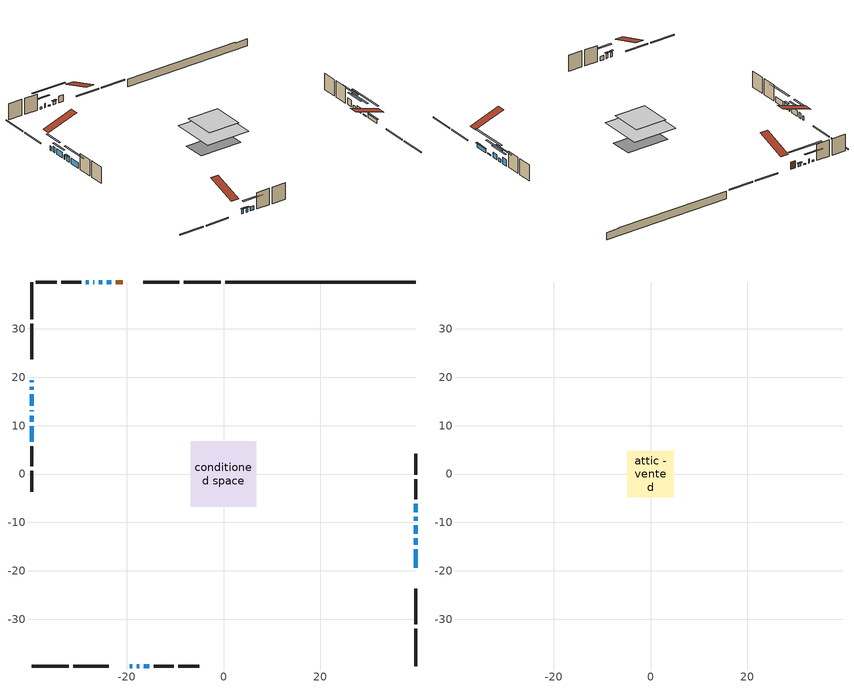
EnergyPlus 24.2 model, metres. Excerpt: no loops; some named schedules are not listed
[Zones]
conditioned space
 floor adiabatic (AdiabaticFloorConstruction): -6.77,-6.77 -6.77,6.77 6.77,6.77 6.77,-6.77 z2.9
 floor foundation (Slab1 construction): -6.46,-3.37 -6.46,3.37 6.46,3.37 6.46,-3.37 z-1.83
 wall outside (RimJoist1 construction): -0.58,39.67 -8.24,39.67 / -39.67,-39.67 -32.01,-39.67 / -39.67,39.67 -39.67,32.01 / 39.67,-39.67 39.67,-32.01 z0.46:0.76
 wall outside (RimJoist2 construction): -9.17,39.67 -16.54,39.67 / -31.08,-39.67 -23.71,-39.67 / -39.67,31.08 -39.67,23.71 / 39.67,-31.08 39.67,-23.71 z0.46:0.76
 wall outside (AdiabaticWallConstruction 1): -20.85,39.67 -22.31,39.67 z0.46:2.49
 wall outside (AdiabaticWallConstruction): -39.67,19.4 -39.67,18.99 / -39.67,13.16 -39.67,12.97 / -26.72,39.67 -26.95,39.67 / -16.47,-39.67 -15.38,-39.67 z0.46:1.68; -39.67,18.07 -39.67,17.46 / -39.67,16.53 -39.67,14.09 / -39.67,12.04 -39.67,10.82 / -39.67,9.89 -39.67,6.63 z0.46:2.11; 39.67,-19.4 39.67,-15.58 z0.46:1.55; -23.23,39.67 -24.15,39.67 z0.46:1.38; -19.4,-39.67 -18.86,-39.67 / -17.93,-39.67 -17.4,-39.67 z0.46:1.88; 39.67,-14.66 39.67,-13.23 / -25.08,39.67 -25.79,39.67 z0.46:0.77; 39.67,-12.31 39.67,-10.58 z0.46:1.91; 39.67,-9.65 39.67,-8.81 z0.46:1.4; 39.67,-7.88 39.67,-6.15 z0.46:2.44; -27.88,39.67 -28.42,39.67 z0.46:1
 wall outside (Wall1 construction): -29.34,39.67 -33.5,39.67 / -14.45,-39.67 -10.3,-39.67 / -39.67,5.71 -39.67,1.55 / 39.67,-5.22 39.67,-1.07 z0.46:5.34
 wall outside (Wall2 construction): -34.43,39.67 -38.74,39.67 / -9.37,-39.67 -5.05,-39.67 / -39.67,0.62 -39.67,-3.69 / 39.67,-0.14 39.67,4.17 z0.46:5.34
 wall foundation (FoundationWall1 construction): 0.35,39.67,-1.83 0.35,39.67,0.46 35.74,39.67,0.46 35.74,39.67,0.29 39.67,39.67,0.29 39.67,39.67,-1.83
 window (WindowConstruction 13): -39.67,19.4 -39.67,19 z0.46:1.68
 window (WindowConstruction 6): -39.67,18.07 -39.67,17.46 z0.46:2.11
 window (WindowConstruction 7): 39.67,-19.4 39.67,-15.58 z0.46:1.55
 window (WindowConstruction 8): -23.24,39.67 -24.15,39.67 z0.46:1.37
 window (WindowConstruction 9): -19.4,-39.67 -18.86,-39.67 z0.46:1.88
 window (WindowConstruction 10): -17.93,-39.67 -17.4,-39.67 z0.46:1.88
 window (WindowConstruction 11): -39.67,16.53 -39.67,14.09 z0.46:2.11
 window (WindowConstruction 14): -39.67,13.16 -39.67,12.97 z0.46:1.68
 window (WindowConstruction 12): -39.67,12.04 -39.67,10.82 z0.46:2.11
 window (WindowConstruction 16): 39.67,-14.66 39.67,-13.24 z0.46:0.76
 window (WindowConstruction 17): -25.08,39.67 -25.79,39.67 z0.46:0.76
 window (WindowConstruction 15): -26.72,39.67 -26.95,39.67 z0.46:1.68
 window (WindowConstruction): 39.67,-12.31 39.67,-10.58 z0.46:1.91
 window (WindowConstruction 1): 39.67,-9.65 39.67,-8.81 z0.46:1.4
 window (WindowConstruction 2): 39.67,-7.88 39.67,-6.15 z0.46:2.44
 window (WindowConstruction 3): -27.88,39.67 -28.41,39.67 z0.46:0.99
 window (WindowConstruction 4): -16.47,-39.67 -15.38,-39.67 z0.46:1.68
 window (WindowConstruction 5): -39.67,9.89 -39.67,6.63 z0.46:2.11
 door (Door): -20.85,39.67 -22.31,39.67 z0.46:2.49
 ceiling adiabatic (AdiabaticFloorConstruction): 6.77,-6.77 6.77,6.77 -6.77,6.77 -6.77,-6.77 z2.9
attic - vented
 floor to conditioned space (Floor1 construction Reversed): -4.79,-4.79 -4.79,4.79 4.79,4.79 4.79,-4.79 z5.34
 roof outside (Roof1 construction): -19.92,39.67,5.34 -19.92,30.34,8.45 -17.47,30.34,8.45 -17.47,39.67,5.34; -20.32,-39.67,5.34 -20.32,-30.34,8.45 -22.78,-30.34,8.45 -22.78,-39.67,5.34; -39.67,20.32,5.34 -30.34,20.32,8.45 -30.34,22.78,8.45 -39.67,22.78,5.34; 39.67,-20.32,5.34 30.34,-20.32,8.45 30.34,-22.78,8.45 39.67,-22.78,5.34
shading: -39.67,14.82 -39.67,20.71 -40.08,20.71 -40.08,14.82 z4.75; 39.67,-15.38 39.67,-19.6 40.08,-19.6 40.08,-15.38 z1.75; -24.35,39.67 -23.03,39.67 -23.03,40.08 -24.35,40.08 z1.58; -18.56,-39.67 -19.69,-39.67 -19.69,-40.08 -18.56,-40.08 z2.18; -17.2,-39.67 -18.13,-39.67 -18.13,-40.08 -17.2,-40.08 z2.08; -39.67,12.87 -39.67,17.75 -40.08,17.75 -40.08,12.87 z3.33; -39.67,10.62 -39.67,12.24 -40.08,12.24 -40.08,10.62 z2.31; 39.67,-8.15 39.67,-19.74 40.08,-19.74 40.08,-8.15 z5.85; -30.87,39.67 -20,39.67 -20,40.08 -30.87,40.08 z5.85; 39.67,-7.94 39.67,-14.95 40.08,-14.95 40.08,-7.94 z4.55; 39.67,-6.17 39.67,-12.29 40.08,-12.29 40.08,-6.17 z4.04; 39.67,-3.51 39.67,-10.52 40.08,-10.52 40.08,-3.51 z5.08; -31.05,39.67 -25.24,39.67 -25.24,40.08 -31.05,40.08 z3.63; -12.74,-39.67 -19.11,-39.67 -19.11,-40.08 -12.74,-40.08 z4.32; -39.67,4 -39.67,12.53 -40.08,12.53 -40.08,4 z4.75
[Building]
Building 1: Terrain=Suburbs
[Site:Location]
Muskoka_ON: Latitude {deg}=44.97; Longitude {deg}=-79.3; Time Zone {hr}=-5; Elevation {m}=282; Keep Site Location Information=Yes
[Site:GroundTemperature:Shallow]
1.23063, -0.843289, -1.00938, -0.0251953, 3.92574, 7.85827, 11.2676, 13.4273, 13.6107, 11.8542, 8.53183, 4.71994
[Site:WaterMainsTemperature]
Calculation Method=Schedule; Temperature Schedule=mains temperature schedule
[Material] Roughness=Rough; Thermal Absorptance=0.9
Name | Thickness {m} | Conductivity {W/m-K} | Density {kg/m3} | Specific Heat {J/kg-K} | Solar Absorptance | Visible Absorptance
asphalt or fiberglass shingles | 0.00635 | 0.162714 | 1121.4 | 1465.45 | 0.4 | 0.4
ceiling loosefill ins | 0.169333 | 0.0480833 | 16.02 | 1046.75 | 0.7 | 0.7
ceiling stud and cavity | 0.1397 | 0.110497 | 65.682 | 1177.47 | 0.7 | 0.7
concrete 4.0 in. | 0.1016 | 1.803125 | 2242.8 | 837.4 | 0.7 | 0.7
concrete 8.0 in. | 0.2032 | 1.803125 | 2242.8 | 837.4 | 0.7 | 0.7
door material | 0.04445 | 0.053851 | 512.64 | 1214.23 | 0.7 | 0.7
exterior vertical ins | 0.0451399 | 0.029427 | 32.04 | 1214.23 | 0.7 | 0.7
floor covering | 0.0127 | 0.0433444 | 54.468 | 1339.84 | 0.6 | 0.6
floor rigid ins; wall rigid ins 1 | 0.512978 | 0.029427 | 32.04 | 1214.23 | 0.7 | 0.7
floor stud and cavity | 0.1397 | 1.75129 | 37.0049 | 1207.88 | 0.7 | 0.7
furniture material conditioned space 1 | 0.1524 | 0.115458 | 640.8 | 1214.23 | 0.6 | 0.6
gypsum board | 0.0127 | 0.160291 | 801 | 837.4 | 0.6 | 0.6
gypsum board 1 | 0.0127 | 0.160291 | 801 | 837.4 | 0.7 | 0.7
osb sheathing 0.5 in. | 0.0127 | 0.115458 | 512.64 | 1214.23 | 0.7 | 0.7
osb sheathing 0.75 in. | 0.01905 | 0.115458 | 512.64 | 1214.23 | 0.7 | 0.7
osb sheathing 2.0 in. | 0.0508 | 0.115458 | 512.64 | 1214.23 | 0.7 | 0.7
rim joist rigid ins; wall rigid ins | 0.051816 | 0.029427 | 32.04 | 1214.23 | 0.7 | 0.7
rim joist stud and cavity | 0.0508 | 0.0405436 | 125.044 | 1163.47 | 0.6 | 0.6
rim joist stud and cavity 1 | 0.0508 | 0.0407728 | 125.044 | 1163.47 | 0.6 | 0.6
wall stud and cavity | 0.1397 | 0.219171 | 139.0536 | 1170.24 | 0.7 | 0.7
wall stud and cavity 1 | 0.1397 | 0.219778 | 139.0536 | 1170.24 | 0.7 | 0.7
wall stud and cavity 2 | 0.0889 | 0.380278 | 52.3479 | 1209.89 | 0.7 | 0.7
wall stud and cavity 3 | 0.0889 | 0.391764 | 83.0341 | 1211.67 | 0.7 | 0.7
wood siding | 0.0254 | 0.102417 | 544.68 | 1172.36 | 0.4 | 0.4
wood siding 1; wood siding 2; wood siding 3 | 0.0254 | 0.102417 | 544.68 | 1172.36 | 0.7 | 0.7
[WindowMaterial:SimpleGlazingSystem]
Name | U-Factor {W/m2-K} | Solar Heat Gain Coefficient
WindowMaterial | 2.898619 | 0.69
WindowMaterial 1 | 2.95426 | 0.63
WindowMaterial 10 | 2.99117 | 0.59
WindowMaterial 11 | 3.07009 | 0.35
WindowMaterial 12 | 5.39921 | 0.58
WindowMaterial 2 | 2.88613 | 0.7
WindowMaterial 3 | 3.01842 | 0.56
WindowMaterial 4 | 2.92587 | 0.66
WindowMaterial 5 | 2.93325 | 0.65
WindowMaterial 6 | 2.95937 | 0.63
WindowMaterial 7 | 2.90941 | 0.68
WindowMaterial 8 | 2.95029 | 0.64
WindowMaterial 9 | 2.97754 | 0.61
[Construction]
AdiabaticFloorConstruction: floor stud and cavity, floor rigid ins, osb sheathing 0.75 in., floor covering
AdiabaticWallConstruction: wood siding 2, wall rigid ins 1, wall stud and cavity 2, gypsum board
AdiabaticWallConstruction 1: wood siding 3, wall rigid ins 1, wall stud and cavity 2, gypsum board
Door: door material
Floor1 construction Reversed: gypsum board, ceiling stud and cavity, ceiling loosefill ins
FoundationWall1 construction: concrete 8.0 in., gypsum board 1
furniture construction conditioned space 1: furniture material conditioned space 1
PartitionWallConstruction: gypsum board, wall stud and cavity 3, gypsum board
RimJoist1 construction: wood siding 1, rim joist rigid ins, osb sheathing 2.0 in., rim joist stud and cavity
RimJoist2 construction: wood siding 1, rim joist rigid ins, osb sheathing 2.0 in., rim joist stud and cavity 1
Roof1 construction: asphalt or fiberglass shingles
Slab1 construction: concrete 4.0 in.
Wall1 construction: wood siding, wall rigid ins, osb sheathing 0.5 in., wall stud and cavity, gypsum board
Wall2 construction: wood siding, wall rigid ins, osb sheathing 0.5 in., wall stud and cavity 1, gypsum board
WindowConstruction: WindowMaterial
WindowConstruction 1: WindowMaterial 1
WindowConstruction 10; WindowConstruction 9: WindowMaterial 9
WindowConstruction 11; WindowConstruction 5: WindowMaterial 5
WindowConstruction 12; WindowConstruction 6: WindowMaterial 6
WindowConstruction 13: WindowMaterial 10
WindowConstruction 14: WindowMaterial 11
WindowConstruction 15; WindowConstruction 3: WindowMaterial 3
WindowConstruction 16; WindowConstruction 17: WindowMaterial 12
WindowConstruction 2: WindowMaterial 2
WindowConstruction 4: WindowMaterial 4
WindowConstruction 7: WindowMaterial 7
WindowConstruction 8: WindowMaterial 8
[Zone] Multiplier=1; Part of Total Floor Area=Yes
Name | Volume {m3}
attic - vented | 46.281
conditioned space | 646.4
[Space]
Name | Zone | Volume {m3}
attic - vented 1 | attic - vented | 46.281
conditioned space 1 | conditioned space | 646.4
[ZoneInfiltration:EffectiveLeakageArea]
infil attic - vented 1: Zone or Space=attic - vented 1; Schedule=Always On Discrete; Effective Air Leakage Area {cm2}=3730.17; Stack Coefficient=0.000216196; Wind Coefficient=9.93445e-06
[ZoneMixing]
whole house fan mix: Zone or Space=attic - vented; Schedule=Always On Continuous; Design Flow Rate Calculation Method=Flow/Zone; Design Flow Rate {m3/s}=0; Source Zone or Space=conditioned space
[SurfaceProperty:ExposedFoundationPerimeter]
Slab1: Exposed Perimeter Calculation Method=TotalExposedPerimeter; Total Exposed Perimeter {m}=39.32
[InternalMass] Zone or ZoneList=conditioned space; Space or SpaceList=conditioned space 1
Name | Construction | Surface Area {m2}
furniture mass conditioned space 1 | furniture construction conditioned space 1 | 108.216
partition wall mass | PartitionWallConstruction | 270.54
[Lights]
interior lighting: Zone or ZoneList or Space or SpaceList=conditioned space 1; Schedule=interior lighting schedule; Design Level Calculation Method=LightingLevel; Lighting Level {W}=343.2; Return Air Fraction=0; Fraction Radiant=0.6; Fraction Visible=0.2; Fraction Replaceable=1
[People]
occupants: Zone or ZoneList or Space or SpaceList=conditioned space 1; Number of People Schedule=occupants schedule; Number of People Calculation Method=People; Number of People=3; Fraction Radiant=0.314171; Sensible Heat Fraction=0.56303; Activity Level Schedule=occupants activity schedule; Carbon Dioxide Generation Rate {m3/s-W}=0; Enable ASHRAE 55 Comfort Warnings=No; Mean Radiant Temperature Calculation Type=EnclosureAveraged
[ElectricEquipment] Zone or ZoneList or Space or SpaceList=conditioned space 1; Design Level Calculation Method=EquipmentLevel
Name | Schedule | Design Level {W} | Fraction Latent | Fraction Radiant | Fraction Lost
clothes dryer | clothes dryer schedule | 140.772 | 0.015 | 0.081 | 0.85
clothes washer | clothes washer schedule | 32.1985 | 0.03 | 0.162 | 0.7
cooking range | cooking range schedule | 215.147 | 0.08 | 0.432 | 0.2
dishwasher | dishwasher schedule | 66.8632 | 0.3 | 0.18 | 0.4
fridge | fridge schedule | 72.9452 | 0 | 0.6 | 0
mech vent bath fan 0 | mech vent bath fan 0 schedule | 50.2 | 0 | 0 | 1
mech vent house fan | mech vent house fan schedule | 0 | 0 | 0 | 1
mech vent house fan cfis | mech vent house fan cfis schedule | 0 | 0 | 0 | 0
mech vent range fan 0 | mech vent range fan 0 schedule | 57 | 0 | 0 | 1
misc plug loads | misc plug loads schedule | 494.7 | 0.045 | 0.513 | 0.1
whole house fan | Always On Discrete | 0 | 0 | 0 | 1
[OtherEquipment] Zone or ZoneList or Space or SpaceList=conditioned space 1; Design Level Calculation Method=EquipmentLevel
Name | Fuel Type | Schedule | Design Level {W} | Fraction Latent | Fraction Radiant | Fraction Lost
clothes dryer 1 | Electricity | clothes dryer schedule | 0 | 0.015 | 0.081 | 0.85
cooking range 1 | Electricity | cooking range schedule | 0 | 0.08 | 0.432 | 0.2
general water use latent | None | general water use schedule | 62.594 | 1 | 0 | 0
general water use sensible | None | general water use schedule | -61.6891 | 0 | 0.6 | 0
mech vent house fan latent load | None | Always On Discrete | 0 | 1 | 0 | 0
mech vent house fan sensible load | None | Always On Discrete | 0 | 0 | 0 | 0
water heater energy adjustment1 | NaturalGas | Always On Discrete | 0.01 | 0 | 0 | 1
[ZoneInfiltration:DesignFlowRate] Zone or ZoneList or Space or SpaceList=conditioned space 1; Schedule=Always On Discrete; Design Flow Rate Calculation Method=Flow/Zone; Design Flow Rate {m3/s}=0
infil flow; natural vent flow; whole house fan flow
[Foundation:Kiva]
Foundation Kiva 1: Initial Indoor Air Temperature {C}=18; Wall Height Above Grade {m}=0.460004; Wall Depth Below Slab {m}=0.2032; Custom Block Material Name 1=exterior vertical ins; Custom Block Depth 1 {m}=2.28999; Custom Block X Position 1 {m}=0.2159; Custom Block Z Position 1 {m}=0
[Foundation:Kiva:Settings]
Soil Conductivity {W/m-K}=0.849921; Soil Density {kg/m3}=1842.3; Soil Specific Heat {J/kg-K}=418.7; Ground Solar Absorptivity=0.9; Ground Thermal Absorptivity=0.9; Ground Surface Roughness {m}=0.03; Far-Field Width {m}=40; Deep-Ground Boundary Condition=ZeroFlux; Deep-Ground Depth {m}=40; Minimum Cell Dimension {m}=0.2; Maximum Cell Growth Coefficient=3; Simulation Timestep=Timestep
[Exterior:Lights]
exterior lighting: Schedule=exterior lighting schedule; Design Level {W}=75.6
[Schedule:Constant]
Name | Hourly Value
Always On Continuous; mech vent house fan schedule; mech vent house fan cfis schedule; Always On Discrete | 1
occupants activity schedule | 117.228
fridge schedule | 0
[Schedule:Week:Daily]
interior lighting schedule Week Rule - Jan1-Jan27: interior lighting schedule day, interior lighting schedule day, interior lighting schedule day, interior lighting schedule day, interior lighting schedule day, interior lighting schedule day, interior lighting schedule day, interior lighting schedule default day, interior lighting schedule default day, interior lighting schedule default day, interior lighting schedule default day, interior lighting schedule default day
interior lighting schedule Week Rule - Jan28-Feb3: interior lighting schedule day, interior lighting schedule day, interior lighting schedule day, interior lighting schedule day, interior lighting schedule day 1, interior lighting schedule day 1, interior lighting schedule day 1, interior lighting schedule default day, interior lighting schedule default day, interior lighting schedule default day, interior lighting schedule default day, interior lighting schedule default day
interior lighting schedule Week Rule - Feb4-Feb24: interior lighting schedule day 1, interior lighting schedule day 1, interior lighting schedule day 1, interior lighting schedule day 1, interior lighting schedule day 1, interior lighting schedule day 1, interior lighting schedule day 1, interior lighting schedule default day, interior lighting schedule default day, interior lighting schedule default day, interior lighting schedule default day, interior lighting schedule default day
interior lighting schedule Week Rule - Feb25-Mar3: interior lighting schedule day 1, interior lighting schedule day 1, interior lighting schedule day 1, interior lighting schedule day 1, interior lighting schedule day 2, interior lighting schedule day 2, interior lighting schedule day 2, interior lighting schedule default day, interior lighting schedule default day, interior lighting schedule default day, interior lighting schedule default day, interior lighting schedule default day
interior lighting schedule Week Rule - Mar4-Mar31: interior lighting schedule day 2, interior lighting schedule day 2, interior lighting schedule day 2, interior lighting schedule day 2, interior lighting schedule day 2, interior lighting schedule day 2, interior lighting schedule day 2, interior lighting schedule default day, interior lighting schedule default day, interior lighting schedule default day, interior lighting schedule default day, interior lighting schedule default day
interior lighting schedule Week Rule - Apr1-Apr28: interior lighting schedule day 3, interior lighting schedule day 3, interior lighting schedule day 3, interior lighting schedule day 3, interior lighting schedule day 3, interior lighting schedule day 3, interior lighting schedule day 3, interior lighting schedule default day, interior lighting schedule default day, interior lighting schedule default day, interior lighting schedule default day, interior lighting schedule default day
interior lighting schedule Week Rule - Apr29-May5: interior lighting schedule day 3, interior lighting schedule day 3, interior lighting schedule day 4, interior lighting schedule day 4, interior lighting schedule day 4, interior lighting schedule day 4, interior lighting schedule day 4, interior lighting schedule default day, interior lighting schedule default day, interior lighting schedule default day, interior lighting schedule default day, interior lighting schedule default day
interior lighting schedule Week Rule - May6-May26: interior lighting schedule day 4, interior lighting schedule day 4, interior lighting schedule day 4, interior lighting schedule day 4, interior lighting schedule day 4, interior lighting schedule day 4, interior lighting schedule day 4, interior lighting schedule default day, interior lighting schedule default day, interior lighting schedule default day, interior lighting schedule default day, interior lighting schedule default day
interior lighting schedule Week Rule - May27-Jun2: interior lighting schedule day 4, interior lighting schedule day 4, interior lighting schedule day 4, interior lighting schedule day 4, interior lighting schedule day 4, interior lighting schedule day 5, interior lighting schedule day 5, interior lighting schedule default day, interior lighting schedule default day, interior lighting schedule default day, interior lighting schedule default day, interior lighting schedule default day
interior lighting schedule Week Rule - Jun3-Jun30: interior lighting schedule day 5, interior lighting schedule day 5, interior lighting schedule day 5, interior lighting schedule day 5, interior lighting schedule day 5, interior lighting schedule day 5, interior lighting schedule day 5, interior lighting schedule default day, interior lighting schedule default day, interior lighting schedule default day, interior lighting schedule default day, interior lighting schedule default day
interior lighting schedule Week Rule - Jul1-Jul28: interior lighting schedule day 6, interior lighting schedule day 6, interior lighting schedule day 6, interior lighting schedule day 6, interior lighting schedule day 6, interior lighting schedule day 6, interior lighting schedule day 6, interior lighting schedule default day, interior lighting schedule default day, interior lighting schedule default day, interior lighting schedule default day, interior lighting schedule default day
interior lighting schedule Week Rule - Jul29-Aug4: interior lighting schedule day 6, interior lighting schedule day 6, interior lighting schedule day 6, interior lighting schedule day 7, interior lighting schedule day 7, interior lighting schedule day 7, interior lighting schedule day 7, interior lighting schedule default day, interior lighting schedule default day, interior lighting schedule default day, interior lighting schedule default day, interior lighting schedule default day
interior lighting schedule Week Rule - Aug5-Aug25: interior lighting schedule day 7, interior lighting schedule day 7, interior lighting schedule day 7, interior lighting schedule day 7, interior lighting schedule day 7, interior lighting schedule day 7, interior lighting schedule day 7, interior lighting schedule default day, interior lighting schedule default day, interior lighting schedule default day, interior lighting schedule default day, interior lighting schedule default day
interior lighting schedule Week Rule - Aug26-Sep1: interior lighting schedule day 7, interior lighting schedule day 7, interior lighting schedule day 7, interior lighting schedule day 7, interior lighting schedule day 7, interior lighting schedule day 7, interior lighting schedule day 8, interior lighting schedule default day, interior lighting schedule default day, interior lighting schedule default day, interior lighting schedule default day, interior lighting schedule default day
interior lighting schedule Week Rule - Sep2-Sep29: interior lighting schedule day 8, interior lighting schedule day 8, interior lighting schedule day 8, interior lighting schedule day 8, interior lighting schedule day 8, interior lighting schedule day 8, interior lighting schedule day 8, interior lighting schedule default day, interior lighting schedule default day, interior lighting schedule default day, interior lighting schedule default day, interior lighting schedule default day
interior lighting schedule Week Rule - Sep30-Oct6: interior lighting schedule day 8, interior lighting schedule day 9, interior lighting schedule day 9, interior lighting schedule day 9, interior lighting schedule day 9, interior lighting schedule day 9, interior lighting schedule day 9, interior lighting schedule default day, interior lighting schedule default day, interior lighting schedule default day, interior lighting schedule default day, interior lighting schedule default day
interior lighting schedule Week Rule - Oct7-Oct27: interior lighting schedule day 9, interior lighting schedule day 9, interior lighting schedule day 9, interior lighting schedule day 9, interior lighting schedule day 9, interior lighting schedule day 9, interior lighting schedule day 9, interior lighting schedule default day, interior lighting schedule default day, interior lighting schedule default day, interior lighting schedule default day, interior lighting schedule default day
interior lighting schedule Week Rule - Oct28-Nov3: interior lighting schedule day 9, interior lighting schedule day 9, interior lighting schedule day 9, interior lighting schedule day 9, interior lighting schedule day 10, interior lighting schedule day 10, interior lighting schedule day 10, interior lighting schedule default day, interior lighting schedule default day, interior lighting schedule default day, interior lighting schedule default day, interior lighting schedule default day
interior lighting schedule Week Rule - Nov4-Nov24: interior lighting schedule day 10, interior lighting schedule day 10, interior lighting schedule day 10, interior lighting schedule day 10, interior lighting schedule day 10, interior lighting schedule day 10, interior lighting schedule day 10, interior lighting schedule default day, interior lighting schedule default day, interior lighting schedule default day, interior lighting schedule default day, interior lighting schedule default day
interior lighting schedule Week Rule - Nov25-Dec1: interior lighting schedule day 10, interior lighting schedule day 10, interior lighting schedule day 10, interior lighting schedule day 10, interior lighting schedule day 10, interior lighting schedule day 10, interior lighting schedule day 11, interior lighting schedule default day, interior lighting schedule default day, interior lighting schedule default day, interior lighting schedule default day, interior lighting schedule default day
interior lighting schedule Week Rule - Dec2-Dec31: interior lighting schedule day 11, interior lighting schedule day 11, interior lighting schedule day 11, interior lighting schedule day 11, interior lighting schedule day 11, interior lighting schedule day 11, interior lighting schedule day 11, interior lighting schedule default day, interior lighting schedule default day, interior lighting schedule default day, interior lighting schedule default day, interior lighting schedule default day
occupants schedule Week Rule - Jan1-Dec31: occupants schedule day, occupants schedule day, occupants schedule day, occupants schedule day, occupants schedule day, occupants schedule day, occupants schedule day, occupants schedule default day, occupants schedule default day, occupants schedule default day, occupants schedule default day, occupants schedule default day
clothes dryer schedule Week Rule - Jan1-Dec31: clothes dryer schedule day, clothes dryer schedule day, clothes dryer schedule day, clothes dryer schedule day, clothes dryer schedule day, clothes dryer schedule day, clothes dryer schedule day, clothes dryer schedule default day, clothes dryer schedule default day, clothes dryer schedule default day, clothes dryer schedule default day, clothes dryer schedule default day
clothes washer schedule Week Rule - Jan1-Dec31: clothes washer schedule day, clothes washer schedule day, clothes washer schedule day, clothes washer schedule day, clothes washer schedule day, clothes washer schedule day, clothes washer schedule day, clothes washer schedule default day, clothes washer schedule default day, clothes washer schedule default day, clothes washer schedule default day, clothes washer schedule default day
cooking range schedule Week Rule - Jan1-Dec31: cooking range schedule day, cooking range schedule day, cooking range schedule day, cooking range schedule day, cooking range schedule day, cooking range schedule day, cooking range schedule day, cooking range schedule default day, cooking range schedule default day, cooking range schedule default day, cooking range schedule default day, cooking range schedule default day
dishwasher schedule Week Rule - Jan1-Dec31: dishwasher schedule day, dishwasher schedule day, dishwasher schedule day, dishwasher schedule day, dishwasher schedule day, dishwasher schedule day, dishwasher schedule day, dishwasher schedule default day, dishwasher schedule default day, dishwasher schedule default day, dishwasher schedule default day, dishwasher schedule default day
mech vent bath fan 0 schedule Week Rule - Jan1-Dec31: mech vent bath fan 0 schedule day, mech vent bath fan 0 schedule day, mech vent bath fan 0 schedule day, mech vent bath fan 0 schedule day, mech vent bath fan 0 schedule day, mech vent bath fan 0 schedule day, mech vent bath fan 0 schedule day, mech vent bath fan 0 schedule default day, mech vent bath fan 0 schedule default day, mech vent bath fan 0 schedule default day, mech vent bath fan 0 schedule default day, mech vent bath fan 0 schedule default day
mech vent range fan 0 schedule Week Rule - Jan1-Dec31: mech vent range fan 0 schedule day, mech vent range fan 0 schedule day, mech vent range fan 0 schedule day, mech vent range fan 0 schedule day, mech vent range fan 0 schedule day, mech vent range fan 0 schedule day, mech vent range fan 0 schedule day, mech vent range fan 0 schedule default day, mech vent range fan 0 schedule default day, mech vent range fan 0 schedule default day, mech vent range fan 0 schedule default day, mech vent range fan 0 schedule default day
misc plug loads schedule Week Rule - Jan1-Dec31: misc plug loads schedule day, misc plug loads schedule day, misc plug loads schedule day, misc plug loads schedule day, misc plug loads schedule day, misc plug loads schedule day, misc plug loads schedule day, misc plug loads schedule default day, misc plug loads schedule default day, misc plug loads schedule default day, misc plug loads schedule default day, misc plug loads schedule default day
general water use schedule Week Rule - Jan1-Dec31: general water use schedule day, general water use schedule day, general water use schedule day, general water use schedule day, general water use schedule day, general water use schedule day, general water use schedule day, general water use schedule default day, general water use schedule default day, general water use schedule default day, general water use schedule default day, general water use schedule default day
exterior lighting schedule Week Rule - Jan1-Jan27: exterior lighting schedule day, exterior lighting schedule day, exterior lighting schedule day, exterior lighting schedule day, exterior lighting schedule day, exterior lighting schedule day, exterior lighting schedule day, exterior lighting schedule default day, exterior lighting schedule default day, exterior lighting schedule default day, exterior lighting schedule default day, exterior lighting schedule default day
exterior lighting schedule Week Rule - Jan28-Feb3: exterior lighting schedule day, exterior lighting schedule day, exterior lighting schedule day, exterior lighting schedule day, exterior lighting schedule day 1, exterior lighting schedule day 1, exterior lighting schedule day 1, exterior lighting schedule default day, exterior lighting schedule default day, exterior lighting schedule default day, exterior lighting schedule default day, exterior lighting schedule default day
exterior lighting schedule Week Rule - Feb4-Feb24: exterior lighting schedule day 1, exterior lighting schedule day 1, exterior lighting schedule day 1, exterior lighting schedule day 1, exterior lighting schedule day 1, exterior lighting schedule day 1, exterior lighting schedule day 1, exterior lighting schedule default day, exterior lighting schedule default day, exterior lighting schedule default day, exterior lighting schedule default day, exterior lighting schedule default day
exterior lighting schedule Week Rule - Feb25-Mar3: exterior lighting schedule day 1, exterior lighting schedule day 1, exterior lighting schedule day 1, exterior lighting schedule day 1, exterior lighting schedule day 2, exterior lighting schedule day 2, exterior lighting schedule day 2, exterior lighting schedule default day, exterior lighting schedule default day, exterior lighting schedule default day, exterior lighting schedule default day, exterior lighting schedule default day
exterior lighting schedule Week Rule - Mar4-Mar31: exterior lighting schedule day 2, exterior lighting schedule day 2, exterior lighting schedule day 2, exterior lighting schedule day 2, exterior lighting schedule day 2, exterior lighting schedule day 2, exterior lighting schedule day 2, exterior lighting schedule default day, exterior lighting schedule default day, exterior lighting schedule default day, exterior lighting schedule default day, exterior lighting schedule default day
exterior lighting schedule Week Rule - Apr1-Apr28: exterior lighting schedule day 3, exterior lighting schedule day 3, exterior lighting schedule day 3, exterior lighting schedule day 3, exterior lighting schedule day 3, exterior lighting schedule day 3, exterior lighting schedule day 3, exterior lighting schedule default day, exterior lighting schedule default day, exterior lighting schedule default day, exterior lighting schedule default day, exterior lighting schedule default day
exterior lighting schedule Week Rule - Apr29-May5: exterior lighting schedule day 3, exterior lighting schedule day 3, exterior lighting schedule day 4, exterior lighting schedule day 4, exterior lighting schedule day 4, exterior lighting schedule day 4, exterior lighting schedule day 4, exterior lighting schedule default day, exterior lighting schedule default day, exterior lighting schedule default day, exterior lighting schedule default day, exterior lighting schedule default day
exterior lighting schedule Week Rule - May6-May26: exterior lighting schedule day 4, exterior lighting schedule day 4, exterior lighting schedule day 4, exterior lighting schedule day 4, exterior lighting schedule day 4, exterior lighting schedule day 4, exterior lighting schedule day 4, exterior lighting schedule default day, exterior lighting schedule default day, exterior lighting schedule default day, exterior lighting schedule default day, exterior lighting schedule default day
exterior lighting schedule Week Rule - May27-Jun2: exterior lighting schedule day 4, exterior lighting schedule day 4, exterior lighting schedule day 4, exterior lighting schedule day 4, exterior lighting schedule day 4, exterior lighting schedule day 5, exterior lighting schedule day 5, exterior lighting schedule default day, exterior lighting schedule default day, exterior lighting schedule default day, exterior lighting schedule default day, exterior lighting schedule default day
exterior lighting schedule Week Rule - Jun3-Jun30: exterior lighting schedule day 5, exterior lighting schedule day 5, exterior lighting schedule day 5, exterior lighting schedule day 5, exterior lighting schedule day 5, exterior lighting schedule day 5, exterior lighting schedule day 5, exterior lighting schedule default day, exterior lighting schedule default day, exterior lighting schedule default day, exterior lighting schedule default day, exterior lighting schedule default day
exterior lighting schedule Week Rule - Jul1-Jul28: exterior lighting schedule day 6, exterior lighting schedule day 6, exterior lighting schedule day 6, exterior lighting schedule day 6, exterior lighting schedule day 6, exterior lighting schedule day 6, exterior lighting schedule day 6, exterior lighting schedule default day, exterior lighting schedule default day, exterior lighting schedule default day, exterior lighting schedule default day, exterior lighting schedule default day
exterior lighting schedule Week Rule - Jul29-Aug4: exterior lighting schedule day 6, exterior lighting schedule day 6, exterior lighting schedule day 6, exterior lighting schedule day 7, exterior lighting schedule day 7, exterior lighting schedule day 7, exterior lighting schedule day 7, exterior lighting schedule default day, exterior lighting schedule default day, exterior lighting schedule default day, exterior lighting schedule default day, exterior lighting schedule default day
exterior lighting schedule Week Rule - Aug5-Aug25: exterior lighting schedule day 7, exterior lighting schedule day 7, exterior lighting schedule day 7, exterior lighting schedule day 7, exterior lighting schedule day 7, exterior lighting schedule day 7, exterior lighting schedule day 7, exterior lighting schedule default day, exterior lighting schedule default day, exterior lighting schedule default day, exterior lighting schedule default day, exterior lighting schedule default day
[Schedule:Year]
interior lighting schedule: interior lighting schedule Week Rule - Jan1-Jan27, 1, 1, 1, 27, interior lighting schedule Week Rule - Jan28-Feb3, 1, 28, 2, 3, interior lighting schedule Week Rule - Feb4-Feb24, 2, 4, 2, 24, interior lighting schedule Week Rule - Feb25-Mar3, 2, 25, 3, 3, interior lighting schedule Week Rule - Mar4-Mar31, 3, 4, 3, 31, interior lighting schedule Week Rule - Apr1-Apr28, 4, 1, 4, 28, interior lighting schedule Week Rule - Apr29-May5, 4, 29, 5, 5, interior lighting schedule Week Rule - May6-May26, 5, 6, 5, 26, interior lighting schedule Week Rule - May27-Jun2, 5, 27, 6, 2, interior lighting schedule Week Rule - Jun3-Jun30, 6, 3, 6, 30, interior lighting schedule Week Rule - Jul1-Jul28, 7, 1, 7, 28, interior lighting schedule Week Rule - Jul29-Aug4, 7, 29, 8, 4, interior lighting schedule Week Rule - Aug5-Aug25, 8, 5, 8, 25, interior lighting schedule Week Rule - Aug26-Sep1, 8, 26, 9, 1, interior lighting schedule Week Rule - Sep2-Sep29, 9, 2, 9, 29, interior lighting schedule Week Rule - Sep30-Oct6, 9, 30, 10, 6, interior lighting schedule Week Rule - Oct7-Oct27, 10, 7, 10, 27, interior lighting schedule Week Rule - Oct28-Nov3, 10, 28, 11, 3, interior lighting schedule Week Rule - Nov4-Nov24, 11, 4, 11, 24, interior lighting schedule Week Rule - Nov25-Dec1, 11, 25, 12, 1, interior lighting schedule Week Rule - Dec2-Dec31, 12, 2, 12, 31
occupants schedule: occupants schedule Week Rule - Jan1-Dec31, 1, 1, 12, 31
clothes dryer schedule: clothes dryer schedule Week Rule - Jan1-Dec31, 1, 1, 12, 31
clothes washer schedule: clothes washer schedule Week Rule - Jan1-Dec31, 1, 1, 12, 31
cooking range schedule: cooking range schedule Week Rule - Jan1-Dec31, 1, 1, 12, 31
dishwasher schedule: dishwasher schedule Week Rule - Jan1-Dec31, 1, 1, 12, 31
mech vent bath fan 0 schedule: mech vent bath fan 0 schedule Week Rule - Jan1-Dec31, 1, 1, 12, 31
mech vent range fan 0 schedule: mech vent range fan 0 schedule Week Rule - Jan1-Dec31, 1, 1, 12, 31
misc plug loads schedule: misc plug loads schedule Week Rule - Jan1-Dec31, 1, 1, 12, 31
general water use schedule: general water use schedule Week Rule - Jan1-Dec31, 1, 1, 12, 31
exterior lighting schedule: exterior lighting schedule Week Rule - Jan1-Jan27, 1, 1, 1, 27, exterior lighting schedule Week Rule - Jan28-Feb3, 1, 28, 2, 3, exterior lighting schedule Week Rule - Feb4-Feb24, 2, 4, 2, 24, exterior lighting schedule Week Rule - Feb25-Mar3, 2, 25, 3, 3, exterior lighting schedule Week Rule - Mar4-Mar31, 3, 4, 3, 31, exterior lighting schedule Week Rule - Apr1-Apr28, 4, 1, 4, 28, exterior lighting schedule Week Rule - Apr29-May5, 4, 29, 5, 5, exterior lighting schedule Week Rule - May6-May26, 5, 6, 5, 26, exterior lighting schedule Week Rule - May27-Jun2, 5, 27, 6, 2, exterior lighting schedule Week Rule - Jun3-Jun30, 6, 3, 6, 30, exterior lighting schedule Week Rule - Jul1-Jul28, 7, 1, 7, 28, exterior lighting schedule Week Rule - Jul29-Aug4, 7, 29, 8, 4, exterior lighting schedule Week Rule - Aug5-Aug25, 8, 5, 8, 25, exterior lighting schedule Week Rule - Aug26-Sep1, 8, 26, 9, 1, exterior lighting schedule Week Rule - Sep2-Sep29, 9, 2, 9, 29, exterior lighting schedule Week Rule - Sep30-Oct6, 9, 30, 10, 6, exterior lighting schedule Week Rule - Oct7-Oct27, 10, 7, 10, 27, exterior lighting schedule Week Rule - Oct28-Nov3, 10, 28, 11, 3, exterior lighting schedule Week Rule - Nov4-Nov24, 11, 4, 11, 24, exterior lighting schedule Week Rule - Nov25-Dec1, 11, 25, 12, 1, exterior lighting schedule Week Rule - Dec2-Dec31, 12, 2, 12, 31
[Schedule:Compact]
mains temperature schedule: Through: 01/01, For: AllDays, Until: 24:00, 6.015, Through: 01/02, For: AllDays, Until: 24:00, 5.94667, Through: 01/03, For: AllDays, Until: 24:00, 5.87889, Through: 01/04, For: AllDays, Until: 24:00, 5.81278, Through: 01/05, For: AllDays, Until: 24:00, 5.74722, Through: 01/06, For: AllDays, Until: 24:00, 5.68333, Through: 01/07, For: AllDays, Until: 24:00, 5.62, Through: 01/08, For: AllDays, Until: 24:00, 5.55833, Through: 01/09, For: AllDays, Until: 24:00, 5.49722, Through: 01/10, For: AllDays, Until: 24:00, 5.43778, Through: 01/11, For: AllDays, Until: 24:00, 5.37944, Through: 01/12, For: AllDays, Until: 24:00, 5.32222, Through: 01/13, For: AllDays, Until: 24:00, 5.26611, Through: 01/14, For: AllDays, Until: 24:00, 5.21111, Through: 01/15, For: AllDays, Until: 24:00, 5.15778, Through: 01/16, For: AllDays, Until: 24:00, 5.10556, Through: 01/17, For: AllDays, Until: 24:00, 5.055, Through: 01/18, For: AllDays, Until: 24:00, 5.005, Through: 01/19, For: AllDays, Until: 24:00, 4.95667, Through: 01/20, For: AllDays, Until: 24:00, 4.91, Through: 01/21, For: AllDays, Until: 24:00, 4.86444, Through: 01/22, For: AllDays, Until: 24:00, 4.82, Through: 01/23, For: AllDays, Until: 24:00, 4.77722, Through: 01/24, For: AllDays, Until: 24:00, 4.73611, Through: 01/25, For: AllDays, Until: 24:00, 4.69556, Through: 01/26, For: AllDays, Until: 24:00, 4.65722, Through: 01/27, For: AllDays, Until: 24:00, 4.62, Through: 01/28, For: AllDays, Until: 24:00, 4.58389, Through: 01/29, For: AllDays, Until: 24:00, 4.55, Through: 01/30, For: AllDays, Until: 24:00, 4.51667, Through: 01/31, For: AllDays, Until: 24:00, 4.48556, Through: 02/01, For: AllDays, Until: 24:00, 4.45556, Through: 02/02, For: AllDays, Until: 24:00, 4.42722, Through: 02/03, For: AllDays, Until: 24:00, 4.4, Through: 02/04, For: AllDays, Until: 24:00, 4.375, Through: 02/05, For: AllDays, Until: 24:00, 4.35056, Through: 02/06, For: AllDays, Until: 24:00, 4.32833, Through: 02/07, For: AllDays, Until: 24:00, 4.30722, Through: 02/08, For: AllDays, Until: 24:00, 4.28833, Through: 02/09, For: AllDays, Until: 24:00, 4.27, Through: 02/10, For: AllDays, Until: 24:00, 4.25389, Through: 02/11, For: AllDays, Until: 24:00, 4.23944, Through: 02/12, For: AllDays, Until: 24:00, 4.22611, Through: 02/13, For: AllDays, Until: 24:00, 4.21444, Through: 02/14, For: AllDays, Until: 24:00, 4.20444, Through: 02/15, For: AllDays, Until: 24:00, 4.19556, Through: 02/16, For: AllDays, Until: 24:00, 4.18889, Through: 02/17, For: AllDays, Until: 24:00, 4.18333, Through: 02/18, For: AllDays, Until: 24:00, 4.17944, Through: 02/19, For: AllDays, Until: 24:00, 4.17722, Through: 02/20, For: AllDays, Until: 24:00, 4.17667, Through: 02/21, For: AllDays, Until: 24:00, 4.17722, Through: 02/22, For: AllDays, Until: 24:00, 4.18, Through: 02/23, For: AllDays, Until: 24:00, 4.18389, Through: 02/24, For: AllDays, Until: 24:00, 4.18944, Through: 02/25, For: AllDays, Until: 24:00, 4.19667, Through: 02/26, For: AllDays, Until: 24:00, 4.205, Through: 02/27, For: AllDays, Until: 24:00, 4.21556, Through: 02/28, For: AllDays, Until: 24:00, 4.22722, Through: 03/01, For: AllDays, Until: 24:00, 4.24056, Through: 03/02, For: AllDays, Until: 24:00, 4.25556, Through: 03/03, For: AllDays, Until: 24:00, 4.27167, Through: 03/04, For: AllDays, Until: 24:00, 4.29, Through: 03/05, For: AllDays, Until: 24:00, 4.30944, Through: 03/06, For: AllDays, Until: 24:00, 4.33056, Through: 03/07, For: AllDays, Until: 24:00, 4.35278, Through: 03/08, For: AllDays, Until: 24:00, 4.37722, Through: 03/09, For: AllDays, Until: 24:00, 4.40278, Through: 03/10, For: AllDays, Until: 24:00, 4.43, Through: 03/11, For: AllDays, Until: 24:00, 4.45833, Through: 03/12, For: AllDays, Until: 24:00, 4.48833, Through: 03/13, For: AllDays, Until: 24:00, 4.52, Through: 03/14, For: AllDays, Until: 24:00, 4.55278, Through: 03/15, For: AllDays, Until: 24:00, 4.58722, Through: 03/16, For: AllDays, Until: 24:00, 4.62333, Through: 03/17, For: AllDays, Until: 24:00, 4.66056, Through: 03/18, For: AllDays, Until: 24:00, 4.69944, Through: 03/19, For: AllDays, Until: 24:00, 4.73944, Through: 03/20, For: AllDays, Until: 24:00, 4.78111, Through: 03/21, For: AllDays, Until: 24:00, 4.82444, Through: 03/22, For: AllDays, Until: 24:00, 4.86833, Through: 03/23, For: AllDays, Until: 24:00, 4.91444, Through: 03/24, For: AllDays, Until: 24:00, 4.96111, Through: 03/25, For: AllDays, Until: 24:00, 5.01, Through: 03/26, For: AllDays, Until: 24:00, 5.05944, Through: 03/27, For: AllDays, Until: 24:00, 5.11056, Through: 03/28, For: AllDays, Until: 24:00, 5.16278, Through: 03/29, For: AllDays, Until: 24:00, 5.21667, Through: 03/30, For: AllDays, Until: 24:00, 5.27111, Through: 03/31, For: AllDays, Until: 24:00, 5.32722, Through: 04/01, For: AllDays, Until: 24:00, 5.38444, Through: 04/02, For: AllDays, Until: 24:00, 5.44333, Through: 04/03, For: AllDays, Until: 24:00, 5.50278, Through: 04/04, For: AllDays, Until: 24:00, 5.56389, Through: 04/05, For: AllDays, Until: 24:00, 5.62611, Through: 04/06, For: AllDays, Until: 24:00, 5.68889, Through: 04/07, For: AllDays, Until: 24:00, 5.75333, Through: 04/08, For: AllDays, Until: 24:00, 5.81889, Through: 04/09, For: AllDays, Until: 24:00, 5.88556, Through: 04/10, For: AllDays, Until: 24:00, 5.95278, Through: 04/11, For: AllDays, Until: 24:00, 6.02167, Through: 04/12, For: AllDays, Until: 24:00, 6.09111, Through: 04/13, For: AllDays, Until: 24:00, 6.16167, Through: 04/14, For: AllDays, Until: 24:00, 6.23333, Through: 04/15, For: AllDays, Until: 24:00, 6.30611, Through: 04/16, For: AllDays, Until: 24:00, 6.37944, Through: 04/17, For: AllDays, Until: 24:00, 6.45389, Through: 04/18, For: AllDays, Until: 24:00, 6.52944, Through: 04/19, For: AllDays, Until: 24:00, 6.60556, Through: 04/20, For: AllDays, Until: 24:00, 6.68222, Through: 04/21, For: AllDays, Until: 24:00, 6.76, Through: 04/22, For: AllDays, Until: 24:00, 6.83889, Through: 04/23, For: AllDays, Until: 24:00, 6.91833, Through: 04/24, For: AllDays, Until: 24:00, 6.99833, Through: 04/25, For: AllDays, Until: 24:00, 7.07944, Through: 04/26, For: AllDays, Until: 24:00, 7.16111, Through: 04/27, For: AllDays, Until: 24:00, 7.24333, Through: 04/28, For: AllDays, Until: 24:00, 7.32667, Through: 04/29, For: AllDays, Until: 24:00, 7.41, Through: 04/30, For: AllDays, Until: 24:00, 7.49444, Through: 05/01, For: AllDays, Until: 24:00, 7.57889, Through: 05/02, For: AllDays, Until: 24:00, 7.66444, Through: 05/03, For: AllDays, Until: 24:00, 7.75056, Through: 05/04, For: AllDays, Until: 24:00, 7.83667, Through: 05/05, For: AllDays, Until: 24:00, 7.92389, Through: 05/06, For: AllDays, Until: 24:00, 8.01111, Through: 05/07, For: AllDays, Until: 24:00, 8.09889, Through: 05/08, For: AllDays, Until: 24:00, 8.18722, Through: 05/09, For: AllDays, Until: 24:00, 8.27556, Through: 05/10, For: AllDays, Until: 24:00, 8.36444, Through: 05/11, For: AllDays, Until: 24:00, 8.45389, Through: 05/12, For: AllDays, Until: 24:00, 8.54333, Through: 05/13, For: AllDays, Until: 24:00, 8.63333, Through: 05/14, For: AllDays, Until: 24:00, 8.72333, Through: 05/15, For: AllDays, Until: 24:00, 8.81333, Through: 05/16, For: AllDays, Until: 24:00, 8.90389, Through: 05/17, For: AllDays, Until: 24:00, 8.99444, Through: 05/18, For: AllDays, Until: 24:00, 9.08556, Through: 05/19, For: AllDays, Until: 24:00, 9.17611, Through: 05/20, For: AllDays, Until: 24:00, 9.26722, Through: 05/21, For: AllDays, Until: 24:00, 9.35833, Through: 05/22, For: AllDays, Until: 24:00, 9.44944, Through: 05/23, For: AllDays, Until: 24:00, 9.54056, Through: 05/24, For: AllDays, Until: 24:00, 9.63167, Through: 05/25, For: AllDays, Until: 24:00, 9.72278, Through: 05/26, For: AllDays, Until: 24:00, 9.81389, Through: 05/27, For: AllDays, Until: 24:00, 9.90444, Through: 05/28, For: AllDays, Until: 24:00, 9.995, Through: 05/29, For: AllDays, Until: 24:00, 10.0861, Through: 05/30, For: AllDays, Until: 24:00, 10.1761, Through: 05/31, For: AllDays, Until: 24:00, 10.2667, Through: 06/01, For: AllDays, Until: 24:00, 10.3561, Through: 06/02, For: AllDays, Until: 24:00, 10.4461, Through: 06/03, For: AllDays, Until: 24:00, 10.5356, Through: 06/04, For: AllDays, Until: 24:00, 10.6244, Through: 06/05, For: AllDays, Until: 24:00, 10.7133, Through: 06/06, For: AllDays, Until: 24:00, 10.8017, Through: 06/07, For: AllDays, Until: 24:00, 10.8894, Through: 06/08, For: AllDays, Until: 24:00, 10.9772, Through: 06/09, For: AllDays, Until: 24:00, 11.0644, Through: 06/10, For: AllDays, Until: 24:00, 11.1511, Through: 06/11, For: AllDays, Until: 24:00, 11.2372, Through: 06/12, For: AllDays, Until: 24:00, 11.3228, Through: 06/13, For: AllDays, Until: 24:00, 11.4078, Through: 06/14, For: AllDays, Until: 24:00, 11.4922, Through: 06/15, For: AllDays, Until: 24:00, 11.5761, Through: 06/16, For: AllDays, Until: 24:00, 11.6594, Through: 06/17, For: AllDays, Until: 24:00, 11.7422, Through: 06/18, For: AllDays, Until: 24:00, 11.8239, Through: 06/19, For: AllDays, Until: 24:00, 11.905, Through: 06/20, For: AllDays, Until: 24:00, 11.9856, Through: 06/21, For: AllDays, Until: 24:00, 12.0656, Through: 06/22, For: AllDays, Until: 24:00, 12.1444, Through: 06/23, For: AllDays, Until: 24:00, 12.2228, Through: 06/24, For: AllDays, Until: 24:00, 12.3, Through: 06/25, For: AllDays, Until: 24:00, 12.3767, Through: 06/26, For: AllDays, Until: 24:00, 12.4528, Through: 06/27, For: AllDays, Until: 24:00, 12.5272, Through: 06/28, For: AllDays, Until: 24:00, 12.6011, Through: 06/29, For: AllDays, Until: 24:00, 12.6744, Through: 06/30, For: AllDays, Until: 24:00, 12.7461, Through: 07/01, For: AllDays, Until: 24:00, 12.8172, Through: 07/02, For: AllDays, Until: 24:00, 12.8872, Through: 07/03, For: AllDays, Until: 24:00, 12.9567, Through: 07/04, For: AllDays, Until: 24:00, 13.0244, Through: 07/05, For: AllDays, Until: 24:00, 13.0917, Through: 07/06, For: AllDays, Until: 24:00, 13.1578, Through: 07/07, For: AllDays, Until: 24:00, 13.2222, Through: 07/08, For: AllDays, Until: 24:00, 13.2861, Through: 07/09, For: AllDays, Until: 24:00, 13.3489, Through: 07/10, For: AllDays, Until: 24:00, 13.41, Through: 07/11, For: AllDays, Until: 24:00, 13.4706, Through: 07/12, For: AllDays, Until: 24:00, 13.5294, Through: 07/13, For: AllDays, Until: 24:00, 13.5872, Through: 07/14, For: AllDays, Until: 24:00, 13.6439, Through: 07/15, For: AllDays, Until: 24:00, 13.6994, Through: 07/16, For: AllDays, Until: 24:00, 13.7539, Through: 07/17, For: AllDays, Until: 24:00, 13.8067, Through: 07/18, For: AllDays, Until: 24:00, 13.8583, Through: 07/19, For: AllDays, Until: 24:00, 13.9083, Through: 07/20, For: AllDays, Until: 24:00, 13.9578, Through: 07/21, For: AllDays, Until: 24:00, 14.005, Through: 07/22, For: AllDays, Until: 24:00, 14.0517, Through: 07/23, For: AllDays, Until: 24:00, 14.0967, Through: 07/24, For: AllDays, Until: 24:00, 14.14, Through: 07/25, For: AllDays, Until: 24:00, 14.1822, Through: 07/26, For: AllDays, Until: 24:00, 14.2233, Through: 07/27, For: AllDays, Until: 24:00, 14.2628, Through: 07/28, For: AllDays, Until: 24:00, 14.3006, Through: 07/29, For: AllDays, Until: 24:00, 14.3372, Through: 07/30, For: AllDays, Until: 24:00, 14.3722, Through: 07/31, For: AllDays, Until: 24:00, 14.4061, Through: 08/01, For: AllDays, Until: 24:00, 14.4383, Through: 08/02, For: AllDays, Until: 24:00, 14.4689, Through: 08/03, For: AllDays, Until: 24:00, 14.4983, Through: 08/04, For: AllDays, Until: 24:00, 14.5261, Through: 08/05, For: AllDays, Until: 24:00, 14.5522, Through: 08/06, For: AllDays, Until: 24:00, 14.5772, Through: 08/07, For: AllDays, Until: 24:00, 14.6006, Through: 08/08, For: AllDays, Until: 24:00, 14.6222, Through: 08/09, For: AllDays, Until: 24:00, 14.6422, Through: 08/10, For: AllDays, Until: 24:00, 14.6611, Through: 08/11, For: AllDays, Until: 24:00, 14.6783, Through: 08/12, For: AllDays, Until: 24:00, 14.6939, Through: 08/13, For: AllDays, Until: 24:00, 14.7078, Through: 08/14, For: AllDays, Until: 24:00, 14.7206, Through: 08/15, For: AllDays, Until: 24:00, 14.7317, Through: 08/16, For: AllDays, Until: 24:00, 14.7406, Through: 08/17, For: AllDays, Until: 24:00, 14.7489, Through: 08/18, For: AllDays, Until: 24:00, 14.755, Through: 08/19, For: AllDays, Until: 24:00, 14.7594, Through: 08/20, For: AllDays, Until: 24:00, 14.7628, Through: 08/21, For: AllDays, Until: 24:00, 14.7644, Through: 08/22, For: AllDays, Until: 24:00, 14.7644, Through: 08/23, For: AllDays, Until: 24:00, 14.7628, Through: 08/24, For: AllDays, Until: 24:00, 14.7594, Through: 08/25, For: AllDays, Until: 24:00, 14.755, Through: 08/26, For: AllDays, Until: 24:00, 14.7489, Through: 08/27, For: AllDays, Until: 24:00, 14.7411, Through: 08/28, For: AllDays, Until: 24:00, 14.7317, Through: 08/29, For: AllDays, Until: 24:00, 14.7206, Through: 08/30, For: AllDays, Until: 24:00, 14.7083, Through: 08/31, For: AllDays, Until: 24:00, 14.6939, Through: 09/01, For: AllDays, Until: 24:00, 14.6783, Through: 09/02, For: AllDays, Until: 24:00, 14.6617, Through: 09/03, For: AllDays, Until: 24:00, 14.6428, Through: 09/04, For: AllDays, Until: 24:00, 14.6228, Through: 09/05, For: AllDays, Until: 24:00, 14.6006, Through: 09/06, For: AllDays, Until: 24:00, 14.5778, Through: 09/07, For: AllDays, Until: 24:00, 14.5528, Through: 09/08, For: AllDays, Until: 24:00, 14.5267, Through: 09/09, For: AllDays, Until: 24:00, 14.4989, Through: 09/10, For: AllDays, Until: 24:00, 14.4694, Through: 09/11, For: AllDays, Until: 24:00, 14.4389, Through: 09/12, For: AllDays, Until: 24:00, 14.4067, Through: 09/13, For: AllDays, Until: 24:00, 14.3728, Through: 09/14, For: AllDays, Until: 24:00, 14.3378, Through: 09/15, For: AllDays, Until: 24:00, 14.3011, Through: 09/16, For: AllDays, Until: 24:00, 14.2633, Through: 09/17, For: AllDays, Until: 24:00, 14.2239, Through: 09/18, For: AllDays, Until: 24:00, 14.1833, Through: 09/19, For: AllDays, Until: 24:00, 14.1411, Through: 09/20, For: AllDays, Until: 24:00, 14.0972, Through: 09/21, For: AllDays, Until: 24:00, 14.0522, Through: 09/22, For: AllDays, Until: 24:00, 14.0061, Through: 09/23, For: AllDays, Until: 24:00, 13.9583, Through: 09/24, For: AllDays, Until: 24:00, 13.9094, Through: 09/25, For: AllDays, Until: 24:00, 13.8589, Through: 09/26, For: AllDays, Until: 24:00, 13.8072, Through: 09/27, For: AllDays, Until: 24:00, 13.7544, Through: 09/28, For: AllDays, Until: 24:00, 13.7006, Through: 09/29, For: AllDays, Until: 24:00, 13.645, Through: 09/30, For: AllDays, Until: 24:00, 13.5883, Through: 10/01, For: AllDays, Until: 24:00, 13.5306, Through: 10/02, For: AllDays, Until: 24:00, 13.4717, Through: 10/03, For: AllDays, Until: 24:00, 13.4111, Through: 10/04, For: AllDays, Until: 24:00, 13.35, Through: 10/05, For: AllDays, Until: 24:00, 13.2872, Through: 10/06, For: AllDays, Until: 24:00, 13.2233, Through: 10/07, For: AllDays, Until: 24:00, 13.1589, Through: 10/08, For: AllDays, Until: 24:00, 13.0928, Through: 10/09, For: AllDays, Until: 24:00, 13.0256, Through: 10/10, For: AllDays, Until: 24:00, 12.9578, Through: 10/11, For: AllDays, Until: 24:00, 12.8889, Through: 10/12, For: AllDays, Until: 24:00, 12.8189, Through: 10/13, For: AllDays, Until: 24:00, 12.7478, Through: 10/14, For: AllDays, Until: 24:00, 12.6756, Through: 10/15, For: AllDays, Until: 24:00, 12.6028, Through: 10/16, For: AllDays, Until: 24:00, 12.5289, Through: 10/17, For: AllDays, Until: 24:00, 12.4539, Through: 10/18, For: AllDays, Until: 24:00, 12.3783, Through: 10/19, For: AllDays, Until: 24:00, 12.3017, Through: 10/20, For: AllDays, Until: 24:00, 12.2244, Through: 10/21, For: AllDays, Until: 24:00, 12.1461, Through: 10/22, For: AllDays, Until: 24:00, 12.0672, Through: 10/23, For: AllDays, Until: 24:00, 11.9872, Through: 10/24, For: AllDays, Until: 24:00, 11.9067, Through: 10/25, For: AllDays, Until: 24:00, 11.8256, Through: 10/26, For: AllDays, Until: 24:00, 11.7433, Through: 10/27, For: AllDays, Until: 24:00, 11.6611, Through: 10/28, For: AllDays, Until: 24:00, 11.5778, Through: 10/29, For: AllDays, Until: 24:00, 11.4939, Through: 10/30, For: AllDays, Until: 24:00, 11.4094, Through: 10/31, For: AllDays, Until: 24:00, 11.3244, Through: 11/01, For: AllDays, Until: 24:00, 11.2383, Through: 11/02, For: AllDays, Until: 24:00, 11.1522, Through: 11/03, For: AllDays, Until: 24:00, 11.0656, Through: 11/04, For: AllDays, Until: 24:00, 10.9789, Through: 11/05, For: AllDays, Until: 24:00, 10.8911, Through: 11/06, For: AllDays, Until: 24:00, 10.8033, Through: 11/07, For: AllDays, Until: 24:00, 10.715, Through: 11/08, For: AllDays, Until: 24:00, 10.6261, Through: 11/09, For: AllDays, Until: 24:00, 10.5372, Through: 11/10, For: AllDays, Until: 24:00, 10.4478, Through: 11/11, For: AllDays, Until: 24:00, 10.3578, Through: 11/12, For: AllDays, Until: 24:00, 10.2678, Through: 11/13, For: AllDays, Until: 24:00, 10.1778, Through: 11/14, For: AllDays, Until: 24:00, 10.0872, Through: 11/15, For: AllDays, Until: 24:00, 9.99667, Through: 11/16, For: AllDays, Until: 24:00, 9.90611, Through: 11/17, For: AllDays, Until: 24:00, 9.81556, Through: 11/18, For: AllDays, Until: 24:00, 9.72444, Through: 11/19, For: AllDays, Until: 24:00, 9.63333, Through: 11/20, For: AllDays, Until: 24:00, 9.54222, Through: 11/21, For: AllDays, Until: 24:00, 9.45111, Through: 11/22, For: AllDays, Until: 24:00, 9.36, Through: 11/23, For: AllDays, Until: 24:00, 9.26889, Through: 11/24, For: AllDays, Until: 24:00, 9.17778, Through: 11/25, For: AllDays, Until: 24:00, 9.08722, Through: 11/26, For: AllDays, Until: 24:00, 8.99611, Through: 11/27, For: AllDays, Until: 24:00, 8.90556, Through: 11/28, For: AllDays, Until: 24:00, 8.815, Through: 11/29, For: AllDays, Until: 24:00, 8.725, Through: 11/30, For: AllDays, Until: 24:00, 8.63444, Through: 12/01, For: AllDays, Until: 24:00, 8.545, Through: 12/02, For: AllDays, Until: 24:00, 8.45556, Through: 12/03, For: AllDays, Until: 24:00, 8.36611, Through: 12/04, For: AllDays, Until: 24:00, 8.27722, Through: 12/05, For: AllDays, Until: 24:00, 8.18833, Through: 12/06, For: AllDays, Until: 24:00, 8.10056, Through: 12/07, For: AllDays, Until: 24:00, 8.01278, Through: 12/08, For: AllDays, Until: 24:00, 7.925, Through: 12/09, For: AllDays, Until: 24:00, 7.83833, Through: 12/10, For: AllDays, Until: 24:00, 7.75167, Through: 12/11, For: AllDays, Until: 24:00, 7.66611, Through: 12/12, For: AllDays, Until: 24:00, 7.58056, Through: 12/13, For: AllDays, Until: 24:00, 7.49556, Through: 12/14, For: AllDays, Until: 24:00, 7.41167, Through: 12/15, For: AllDays, Until: 24:00, 7.32778, Through: 12/16, For: AllDays, Until: 24:00, 7.245, Through: 12/17, For: AllDays, Until: 24:00, 7.16278, Through: 12/18, For: AllDays, Until: 24:00, 7.08111, Through: 12/19, For: AllDays, Until: 24:00, 7, Through: 12/20, For: AllDays, Until: 24:00, 6.92, Through: 12/21, For: AllDays, Until: 24:00, 6.84056, Through: 12/22, For: AllDays, Until: 24:00, 6.76167, Through: 12/23, For: AllDays, Until: 24:00, 6.68389, Through: 12/24, For: AllDays, Until: 24:00, 6.60667, Through: 12/25, For: AllDays, Until: 24:00, 6.53056, Through: 12/26, For: AllDays, Until: 24:00, 6.455, Through: 12/27, For: AllDays, Until: 24:00, 6.38056, Through: 12/28, For: AllDays, Until: 24:00, 6.30722, Through: 12/29, For: AllDays, Until: 24:00, 6.23444, Through: 12/30, For: AllDays, Until: 24:00, 6.16278, Through: 12/31, For: AllDays, Until: 24:00, 6.09222
